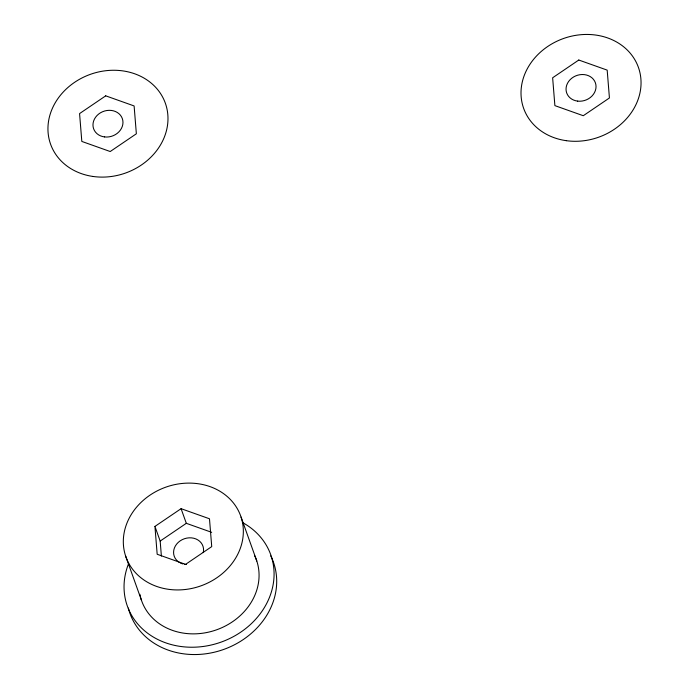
<?xml version="1.0" encoding="UTF-8"?>
<svg xmlns="http://www.w3.org/2000/svg" width="689" height="689" viewBox="0 0 689 689"><rect width="100%" height="100%" fill="white"/><g stroke="black" fill="none" stroke-linecap="round" stroke-linejoin="round"><path stroke-width="1.03" d="M154.93 526.422L181.078 508.68L209.482 518.774L211.73 546.61L185.582 564.36L157.178 554.266L154.93 526.422L160.175 541.063L161.381 556.057M160.175 541.063L186.323 523.321L211.678 532.33M241.072 517.103A60.925 52.381 -19.7 0 1 168.616 589.328A60.925 52.381 -19.7 0 1 140.298 503.125A60.925 52.381 -19.7 0 1 241.072 517.103L256.799 561.027M181.078 508.68L186.323 523.321M125.587 555.928L141.314 599.861M270.734 555.885A76.16 65.489 -19.7 0 1 224.381 649.193A76.16 65.489 -19.7 0 1 128.352 608.077M243.183 522.917A76.16 65.489 -19.7 0 1 263.534 608.938A76.16 65.489 -19.7 0 1 166.798 643.216A76.16 65.489 -19.7 0 1 128.645 563.507M179.553 562.551A15.227 13.1 -19.7 0 1 175.394 545.929A15.227 13.1 -19.7 0 1 193.738 538.238A15.227 13.1 -19.7 0 1 203.264 552.612M186.443 564.498A15.227 13.1 -19.7 0 1 184.6 564.317M182.818 563.929A15.227 13.1 -19.7 0 1 181.956 563.654M181.129 563.335A15.227 13.1 -19.7 0 1 180.32 562.965M254.654 555.687A60.925 52.381 -19.7 0 1 216.768 629.746A60.925 52.381 -19.7 0 1 140.401 596.691M140.212 595.89A60.925 52.381 -19.7 0 1 139.867 594.28M105.718 95.84L79.571 113.59L81.819 141.434L110.214 151.528L136.362 133.778L134.114 105.942L105.718 95.84M578.786 60.029L552.638 77.779L554.886 105.624L583.282 115.718L609.429 97.967L607.181 70.123L578.786 60.029M577.675 101.119A15.227 13.1 -19.7 0 0 595.374 82.749A15.227 13.1 -19.7 0 0 570.053 79.752A15.227 13.1 -19.7 0 0 577.675 101.119M566.324 140.685A60.925 52.381 -19.7 0 0 638.781 68.461A60.925 52.381 -19.7 0 0 537.997 54.474A60.925 52.381 -19.7 0 0 566.324 140.685M93.256 176.496A60.925 52.381 -19.7 0 0 165.713 104.272A60.925 52.381 -19.7 0 0 64.93 90.285A60.925 52.381 -19.7 0 0 93.256 176.496M104.607 136.93A15.227 13.1 -19.7 0 0 122.315 118.568A15.227 13.1 -19.7 0 0 96.985 115.563A15.227 13.1 -19.7 0 0 104.607 136.93"/></g></svg>
